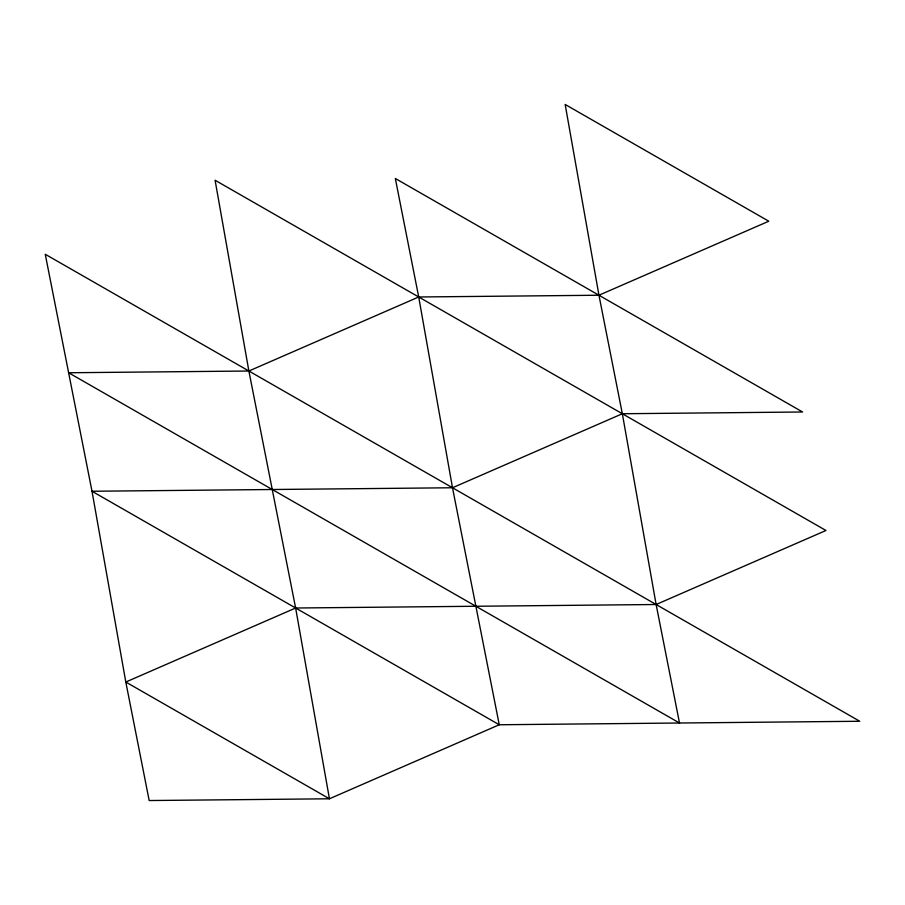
<?xml version="1.0" encoding="UTF-8"?>
<svg xmlns="http://www.w3.org/2000/svg" width="905" height="905" viewBox="0 0 905 905"><rect width="100%" height="100%" fill="white"/><g stroke="black" fill="none" stroke-linecap="round" stroke-linejoin="round"><path stroke-width="1.36" d="M418.71 296.987L248.875 371.016L68.633 372.758L679.508 723.016L656.125 604.506L622.335 413.743L598.952 295.234L565.161 104.46L768.786 221.216L598.952 295.234L418.71 296.987L395.327 178.489L802.577 411.99L622.335 413.743L452.5 487.761L92.005 491.257L45.25 254.26L859.75 721.262L499.255 724.758L329.431 798.787L149.178 800.54L125.806 682.031L92.005 491.257L499.255 724.758L452.5 487.761L418.71 296.987M295.63 608.013L125.806 682.031L329.431 798.787L295.63 608.013L248.875 371.016L215.085 180.242L825.96 530.488L656.125 604.506L295.63 608.013"/></g></svg>
